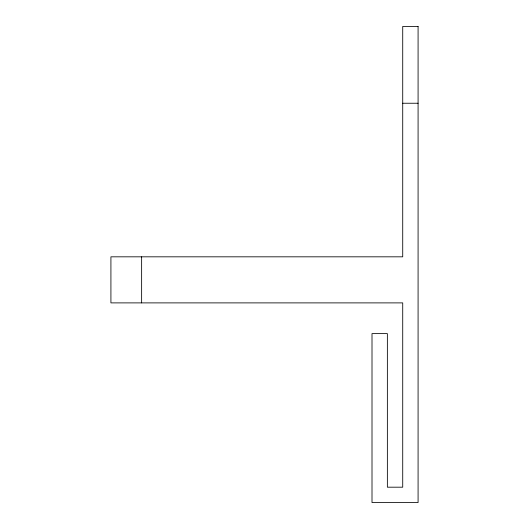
<?xml version="1.0" encoding="UTF-8"?>
<svg xmlns="http://www.w3.org/2000/svg" width="529" height="529" viewBox="0 0 529 529"><rect width="100%" height="100%" fill="white"/><g stroke="black" fill="none" stroke-linecap="round" stroke-linejoin="round"><path stroke-width="0.79" d="M402.721 103.241L418.082 103.241M141.633 256.823L141.633 302.892M418.082 26.45L402.721 26.45L402.721 256.823L110.918 256.823L110.918 302.892L402.721 302.892L402.721 487.189L387.367 487.189L387.367 333.614L372.006 333.614L372.006 502.55L418.082 502.55L418.082 26.45"/></g></svg>
